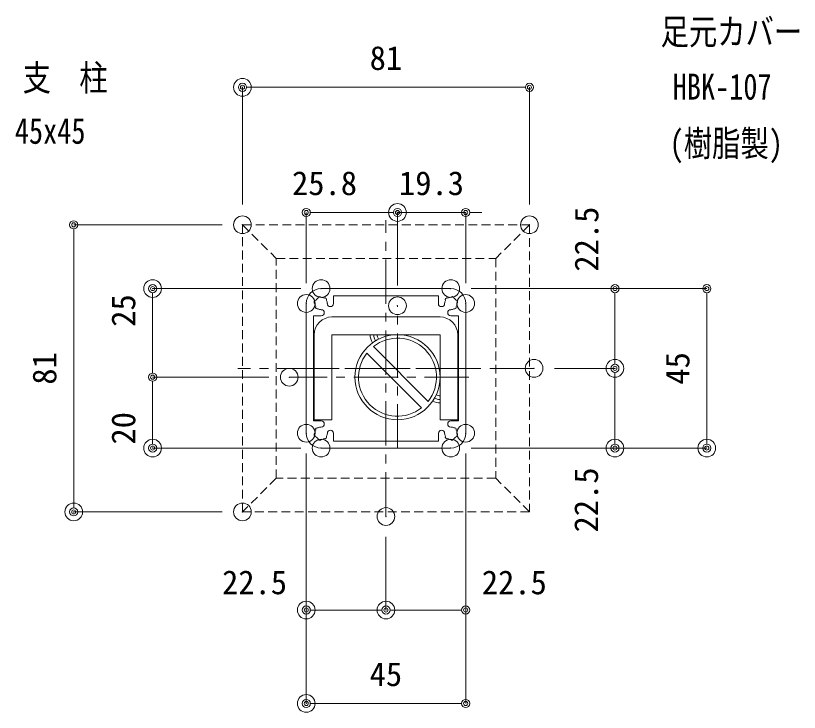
# Model space of a CAD drawing. Units: millimetres, scale not verified. Extents: x -3659 to 3659, y -1188 to 1188.
# Drawn here: x -2955.6 to -2513.2, y -736 to -342.9 of the extents above; entities that cross this region are included whole.
import ezdxf
from ezdxf.enums import TextEntityAlignment as Align

# ---------------------------------------------------------------- set-up
doc = ezdxf.new("R2010")
doc.units = ezdxf.units.MM
doc.header["$LTSCALE"] = 20
doc.header["$PDMODE"] = 32
doc.header["$PDSIZE"] = 10
doc.linetypes.add('USER1', pattern=[2, 1.25, -0.25, 0.25, -0.25])
doc.linetypes.add('USER3', pattern=[0.375, 0.25, -0.125])
for name, color, linetype, lineweight in [('0-0_0', 7, 'Continuous', 18), ('0-1_DEFPOINTS', 7, 'Continuous', 18), ('0-3_アンカー', 4, 'Continuous', 18), ('0-8_3中心線', 2, 'USER1', 18), ('0-9_41ｱﾙﾐ', 6, 'Continuous', 18), ('0-A_1手摺寸法', 7, 'Continuous', 18), ('0-B_42ｱﾙﾐ部品', 6, 'Continuous', 18), ('0-F_2隠れ', 6, 'USER3', 18)]:
    doc.layers.add(name, color=color, linetype=linetype, lineweight=lineweight)
doc.styles.add('ＭＳ ゴシック', font='')
doc.styles.get('ＭＳ ゴシック').set_extended_font_data('MS Gothic')

# ---------------------------------------------------------------- blocks, each defined once
blk = doc.blocks.new('_ORIGIN2')
at = {"layer": '0-0_0'}
blk.add_line((-0.5, 0), (-1, 0), dxfattribs=at)
for radius in [0.5, 0.25]:
    blk.add_circle((0, 0), radius, dxfattribs=at)
blk = doc.blocks.new('D149')
at = {"layer": '0-1_DEFPOINTS'}
for p in [(-591.28, -72.92), (-544.26, -117.92), (-498.63, -117.92)]:
    blk.add_point(p, dxfattribs=at)
at = {"layer": '0-A_1手摺寸法'}
for p, q in [((-579.78, -72.92), (-498.63, -72.92)), ((-498.63, -77.52), (-498.63, -113.32)), ((-532.76, -117.92), (-498.63, -117.92))]:
    blk.add_line(p, q, dxfattribs=at)
at = {"layer": '0-A_1手摺寸法', "xscale": 4.6, "yscale": 4.6}
for p, rotation in [((-498.63, -72.92), 90), ((-498.63, -117.92), 270)]:
    blk.add_blockref('_ORIGIN2', p, dxfattribs=dict(at, rotation=rotation))
at = {"layer": '0-A_1手摺寸法', "style": 'ＭＳ ゴシック'}
blk.add_text('22.5', height=13.49, rotation=90, dxfattribs=at).set_placement((-503.9, -63.37), align=Align.BOTTOM_LEFT)
blk = doc.blocks.new('D150')
at = {"layer": '0-1_DEFPOINTS'}
for p in [(-708.88, -36.92), (-804.14, -198.92), (-708.88, -198.92)]:
    blk.add_point(p, dxfattribs=at)
at = {"layer": '0-A_1手摺寸法'}
for p, q in [((-720.38, -36.92), (-804.14, -36.92)), ((-804.14, -41.52), (-804.14, -194.32)), ((-720.38, -198.92), (-804.14, -198.92))]:
    blk.add_line(p, q, dxfattribs=at)
at = {"layer": '0-A_1手摺寸法', "xscale": 4.6, "yscale": 4.6}
for p, rotation in [((-804.14, -36.92), 90), ((-804.14, -198.92), 270)]:
    blk.add_blockref('_ORIGIN2', p, dxfattribs=dict(at, rotation=rotation))
at = {"layer": '0-A_1手摺寸法', "style": 'ＭＳ ゴシック'}
blk.add_text('81', height=13.49, rotation=90, dxfattribs=at).set_placement((-809.89, -127.12), align=Align.BOTTOM_LEFT)
blk = doc.blocks.new('D151')
at = {"layer": '0-1_DEFPOINTS'}
for p in [(-672.88, -154.52), (-582.88, -154.52), (-672.88, -307.01)]:
    blk.add_point(p, dxfattribs=at)
at = {"layer": '0-A_1手摺寸法'}
for p, q in [((-672.88, -166.02), (-672.88, -307.01)), ((-582.88, -166.02), (-582.88, -307.01)), ((-587.48, -307.01), (-668.28, -307.01))]:
    blk.add_line(p, q, dxfattribs=at)
at = {"layer": '0-A_1手摺寸法', "xscale": 4.6, "yscale": 4.6, "rotation": 180}
blk.add_blockref('_ORIGIN2', (-672.88, -307.01), dxfattribs=at)
at = {"layer": '0-A_1手摺寸法', "xscale": 4.6, "yscale": 4.6}
blk.add_blockref('_ORIGIN2', (-582.88, -307.01), dxfattribs=at)
at = {"layer": '0-A_1手摺寸法', "style": 'ＭＳ ゴシック'}
blk.add_text('45', height=13.49, dxfattribs=at).set_placement((-637.08, -301.26), align=Align.BOTTOM_LEFT)
blk = doc.blocks.new('D152')
at = {"layer": '0-1_DEFPOINTS'}
for p in [(-672.88, -154.52), (-627.88, -201.53), (-672.88, -254.29)]:
    blk.add_point(p, dxfattribs=at)
at = {"layer": '0-A_1手摺寸法'}
for p, q in [((-672.88, -166.02), (-672.88, -254.29)), ((-627.88, -213.03), (-627.88, -254.29)), ((-632.48, -254.29), (-668.28, -254.29))]:
    blk.add_line(p, q, dxfattribs=at)
at = {"layer": '0-A_1手摺寸法', "xscale": 4.6, "yscale": 4.6, "rotation": 180}
blk.add_blockref('_ORIGIN2', (-672.88, -254.29), dxfattribs=at)
at = {"layer": '0-A_1手摺寸法', "xscale": 4.6, "yscale": 4.6}
blk.add_blockref('_ORIGIN2', (-627.88, -254.29), dxfattribs=at)
at = {"layer": '0-A_1手摺寸法', "style": 'ＭＳ ゴシック'}
blk.add_text('22.5', height=13.49, dxfattribs=at).set_placement((-720.41, -249.44), align=Align.BOTTOM_LEFT)
blk = doc.blocks.new('D153')
at = {"layer": '0-1_DEFPOINTS'}
for p in [(-582.88, -154.52), (-627.88, -201.53), (-627.88, -254.29)]:
    blk.add_point(p, dxfattribs=at)
at = {"layer": '0-A_1手摺寸法'}
for p, q in [((-582.88, -166.02), (-582.88, -254.29)), ((-627.88, -213.03), (-627.88, -254.29)), ((-587.48, -254.29), (-623.28, -254.29))]:
    blk.add_line(p, q, dxfattribs=at)
at = {"layer": '0-A_1手摺寸法', "xscale": 4.6, "yscale": 4.6, "rotation": 180}
blk.add_blockref('_ORIGIN2', (-627.88, -254.29), dxfattribs=at)
at = {"layer": '0-A_1手摺寸法', "xscale": 4.6, "yscale": 4.6}
blk.add_blockref('_ORIGIN2', (-582.88, -254.29), dxfattribs=at)
at = {"layer": '0-A_1手摺寸法', "style": 'ＭＳ ゴシック'}
blk.add_text('22.5', height=13.49, dxfattribs=at).set_placement((-573.77, -249.47), align=Align.BOTTOM_LEFT)
blk = doc.blocks.new('D154')
at = {"layer": '0-1_DEFPOINTS'}
for p in [(-544.26, -117.92), (-591.28, -162.92), (-498.63, -162.92)]:
    blk.add_point(p, dxfattribs=at)
at = {"layer": '0-A_1手摺寸法'}
for p, q in [((-532.76, -117.92), (-498.63, -117.92)), ((-498.63, -122.52), (-498.63, -158.32)), ((-579.78, -162.92), (-498.63, -162.92))]:
    blk.add_line(p, q, dxfattribs=at)
at = {"layer": '0-A_1手摺寸法', "xscale": 4.6, "yscale": 4.6}
for p, rotation in [((-498.63, -117.92), 90), ((-498.63, -162.92), 270)]:
    blk.add_blockref('_ORIGIN2', p, dxfattribs=dict(at, rotation=rotation))
at = {"layer": '0-A_1手摺寸法', "style": 'ＭＳ ゴシック'}
blk.add_text('22.5', height=13.49, rotation=90, dxfattribs=at).set_placement((-504.09, -210.53), align=Align.BOTTOM_LEFT)
blk = doc.blocks.new('D155')
at = {"layer": '0-1_DEFPOINTS'}
for p in [(-591.28, -72.92), (-591.28, -162.92), (-446.76, -162.92)]:
    blk.add_point(p, dxfattribs=at)
at = {"layer": '0-A_1手摺寸法'}
for p, q in [((-579.78, -72.92), (-446.76, -72.92)), ((-446.76, -77.52), (-446.76, -158.32)), ((-579.78, -162.92), (-446.76, -162.92))]:
    blk.add_line(p, q, dxfattribs=at)
at = {"layer": '0-A_1手摺寸法', "xscale": 4.6, "yscale": 4.6}
for p, rotation in [((-446.76, -72.92), 90), ((-446.76, -162.92), 270)]:
    blk.add_blockref('_ORIGIN2', p, dxfattribs=dict(at, rotation=rotation))
at = {"layer": '0-A_1手摺寸法', "style": 'ＭＳ ゴシック'}
blk.add_text('45', height=13.49, rotation=90, dxfattribs=at).set_placement((-452.51, -127.12), align=Align.BOTTOM_LEFT)
blk = doc.blocks.new('D156')
at = {"layer": '0-1_DEFPOINTS'}
for p in [(-708.88, 40.65), (-708.88, -36.92), (-546.88, -36.92)]:
    blk.add_point(p, dxfattribs=at)
at = {"layer": '0-A_1手摺寸法'}
for p, q in [((-708.88, -25.42), (-708.88, 40.65)), ((-551.48, 40.65), (-704.28, 40.65)), ((-546.88, -25.42), (-546.88, 40.65))]:
    blk.add_line(p, q, dxfattribs=at)
at = {"layer": '0-A_1手摺寸法', "xscale": 4.6, "yscale": 4.6, "rotation": 180}
blk.add_blockref('_ORIGIN2', (-708.88, 40.65), dxfattribs=at)
at = {"layer": '0-A_1手摺寸法', "xscale": 4.6, "yscale": 4.6}
blk.add_blockref('_ORIGIN2', (-546.88, 40.65), dxfattribs=at)
at = {"layer": '0-A_1手摺寸法', "style": 'ＭＳ ゴシック'}
blk.add_text('81', height=13.49, dxfattribs=at).set_placement((-637.08, 46.4), align=Align.BOTTOM_LEFT)
blk = doc.blocks.new('HK-013')
at = {"layer": '0-B_42ｱﾙﾐ部品'}
for p, q in [((18.3, 22.5), (-18.3, 22.5)), ((14.8, 20.5), (-14.8, 20.5)), ((-14.8, 20.5), (-14.8, 18.3)), ((14.8, 20.5), (14.8, 18.3)), ((-22.5, 18.3), (-22.5, -18.3)), ((-22.5, 18.3), (-22.5, 18.3)), ((22.5, 18.3), (22.5, -18.3)), ((-20.5, 14.8), (-20.5, -14.8)), ((-18.3, 14.8), (-20.5, 14.8)), ((18.3, 14.8), (20.5, 14.8)), ((20.5, 14.8), (20.5, -14.8)), ((-18.3, -14.8), (-20.5, -14.8)), ((18.3, -14.8), (20.5, -14.8)), ((-22.5, -18.3), (-22.5, -18.3)), ((-14.8, -20.5), (-14.8, -18.3)), ((14.8, -20.5), (14.8, -18.3)), ((14.8, -20.5), (-14.8, -20.5)), ((18.3, -22.5), (-18.3, -22.5))]:
    blk.add_line(p, q, dxfattribs=at)
for centre, radius, start, end in [((-18.3, 18.3), 4.2, 90, 180), ((18.3, 18.3), 4.2, 0, 90), ((-18.69, 19.75), 0.5, 105, 172.9757), ((-18.69, 19.75), 0.5, 37.0243, 105), ((-18.3, 18.3), 1.75, 75, 89.6411), ((-18.3, 18.3), 1.75, 60.3589, 75), ((18.3, 18.3), 1.75, 105, 119.6411), ((18.3, 18.3), 1.75, 90.3589, 105), ((18.69, 19.75), 0.5, 75, 142.9757), ((18.69, 19.75), 0.5, 7.0243, 75), ((-19.75, 18.69), 0.5, 165, 232.9757), ((-19.75, 18.69), 0.5, 97.0243, 165), ((-18.3, 18.3), 1.75, 180.3589, 195), ((-18.3, 18.3), 1.75, 195, 209.6411), ((-18.3, 18.3), 1.75, 135, 149.6411), ((-18.3, 18.3), 1.75, 120.3589, 135), ((-17.24, 19.36), 0.5, 45, 112.9757), ((-17.24, 19.36), 0.5, 337.0243, 45), ((-18.3, 18.3), 1.75, 15, 29.6411), ((-18.3, 18.3), 1.75, 0.3589, 15), ((-15.67, 18.3), 0.875, 180, 0), ((15.68, 18.3), 0.875, 180, 360), ((18.3, 18.3), 1.75, 165, 179.6411), ((18.3, 18.3), 1.75, 150.3589, 165), ((17.24, 19.36), 0.5, 135, 202.9757), ((17.24, 19.36), 0.5, 67.0243, 135), ((18.3, 18.3), 1.75, 45, 59.6411), ((18.3, 18.3), 1.75, 30.3589, 45), ((19.75, 18.69), 0.5, 15, 82.9757), ((18.3, 18.3), 1.75, 330.3589, 345), ((18.3, 18.3), 1.75, 345, 359.6411), ((19.75, 18.69), 0.5, 307.0243, 15), ((-19.36, 17.24), 0.5, 157.0243, 225), ((-19.36, 17.24), 0.5, 225, 292.9757), ((-18.3, 18.3), 1.75, 240.3589, 255), ((-18.3, 18.3), 1.75, 255, 270), ((-18.3, 15.68), 0.875, 270, 90), ((18.3, 15.68), 0.875, 90, 270), ((18.3, 18.3), 1.75, 270, 285), ((18.3, 18.3), 1.75, 285, 299.6411), ((19.36, 17.24), 0.5, 247.0243, 315), ((19.36, 17.24), 0.5, 315, 22.9757), ((-18.3, -15.68), 0.875, 270, 90), ((18.3, -15.68), 0.875, 90, 270), ((-18.3, -18.3), 1.75, 150.3589, 165), ((-19.36, -17.24), 0.5, 135, 202.9757), ((-19.36, -17.24), 0.5, 67.0243, 135), ((-18.3, -18.3), 1.75, 105, 119.6411), ((-18.3, -18.3), 1.75, 90, 105), ((-15.68, -18.3), 0.875, 360, 180), ((15.67, -18.3), 0.875, 0, 180), ((18.3, -18.3), 1.75, 75, 90), ((18.3, -18.3), 1.75, 60.3589, 75), ((19.36, -17.24), 0.5, 45, 112.9757), ((19.36, -17.24), 0.5, 337.0243, 45), ((18.3, -18.3), 1.75, 15, 29.6411), ((-18.3, -18.3), 4.2, 180, 270), ((-19.75, -18.69), 0.5, 127.0243, 195), ((-19.75, -18.69), 0.5, 195, 262.9757), ((-18.3, -18.3), 1.75, 165, 179.6411), ((-18.3, -18.3), 1.75, 210.3589, 225), ((-18.3, -18.3), 1.75, 225, 239.6411), ((-18.69, -19.75), 0.5, 187.0243, 255), ((-18.3, -18.3), 1.75, 285, 299.6411), ((-17.24, -19.36), 0.5, 247.0243, 315), ((-17.24, -19.36), 0.5, 315, 22.9757), ((-18.3, -18.3), 1.75, 330.3589, 345), ((-18.3, -18.3), 1.75, 345, 359.6411), ((18.3, -18.3), 1.75, 180.3589, 195), ((18.3, -18.3), 1.75, 195, 209.6411), ((17.24, -19.36), 0.5, 157.0243, 225), ((17.24, -19.36), 0.5, 225, 292.9757), ((18.3, -18.3), 1.75, 240.3589, 255), ((18.3, -18.3), 4.2, 270, 360), ((18.69, -19.75), 0.5, 285, 352.9757), ((18.3, -18.3), 1.75, 300.3589, 315), ((18.3, -18.3), 1.75, 315, 329.6411), ((19.75, -18.69), 0.5, 277.0243, 345), ((18.3, -18.3), 1.75, 0.3589, 15), ((19.75, -18.69), 0.5, 345, 52.9757), ((-18.69, -19.75), 0.5, 255, 322.9757), ((-18.3, -18.3), 1.75, 270.3589, 285), ((18.3, -18.3), 1.75, 255, 269.6411), ((18.69, -19.75), 0.5, 217.0243, 285)]:
    blk.add_arc(centre, radius, start, end, dxfattribs=at)
blk = doc.blocks.new('D163')
at = {"layer": '0-1_DEFPOINTS'}
for p in [(-621.38, -29.97), (-621.38, -82.61), (-582.88, -81.32)]:
    blk.add_point(p, dxfattribs=at)
at = {"layer": '0-A_1手摺寸法'}
for p, q in [((-625.98, -29.97), (-630.58, -29.97)), ((-621.38, -71.11), (-621.38, -29.97)), ((-582.88, -29.97), (-621.38, -29.97)), ((-582.88, -69.82), (-582.88, -29.97)), ((-578.28, -29.97), (-573.68, -29.97))]:
    blk.add_line(p, q, dxfattribs=at)
at = {"layer": '0-A_1手摺寸法', "xscale": 4.6, "yscale": 4.6}
blk.add_blockref('_ORIGIN2', (-621.38, -29.97), dxfattribs=at)
at = {"layer": '0-A_1手摺寸法', "xscale": 4.6, "yscale": 4.6, "rotation": 180}
blk.add_blockref('_ORIGIN2', (-582.88, -29.97), dxfattribs=at)
at = {"layer": '0-A_1手摺寸法', "style": 'ＭＳ ゴシック'}
blk.add_text('19.3', height=13.49, dxfattribs=at).set_placement((-620.53, -24.22), align=Align.BOTTOM_LEFT)
blk = doc.blocks.new('D164')
at = {"layer": '0-1_DEFPOINTS'}
for p in [(-621.38, -29.97), (-672.88, -81.32), (-621.38, -82.61)]:
    blk.add_point(p, dxfattribs=at)
at = {"layer": '0-A_1手摺寸法'}
for p, q in [((-672.88, -69.82), (-672.88, -29.97)), ((-668.28, -29.97), (-625.98, -29.97)), ((-621.38, -71.11), (-621.38, -29.97))]:
    blk.add_line(p, q, dxfattribs=at)
at = {"layer": '0-A_1手摺寸法', "xscale": 4.6, "yscale": 4.6, "rotation": 180}
blk.add_blockref('_ORIGIN2', (-672.88, -29.97), dxfattribs=at)
at = {"layer": '0-A_1手摺寸法', "xscale": 4.6, "yscale": 4.6}
blk.add_blockref('_ORIGIN2', (-621.38, -29.97), dxfattribs=at)
at = {"layer": '0-A_1手摺寸法', "style": 'ＭＳ ゴシック'}
blk.add_text('25.8', height=13.49, dxfattribs=at).set_placement((-680.91, -24.22), align=Align.BOTTOM_LEFT)
blk = doc.blocks.new('D165')
at = {"layer": '0-1_DEFPOINTS'}
for p in [(-759.59, -72.92), (-664.48, -72.92), (-682.45, -122.92)]:
    blk.add_point(p, dxfattribs=at)
at = {"layer": '0-A_1手摺寸法'}
for p, q in [((-675.98, -72.92), (-759.59, -72.92)), ((-759.59, -118.32), (-759.59, -77.52)), ((-693.95, -122.92), (-759.59, -122.92))]:
    blk.add_line(p, q, dxfattribs=at)
at = {"layer": '0-A_1手摺寸法', "xscale": 4.6, "yscale": 4.6}
for p, rotation in [((-759.59, -72.92), 90), ((-759.59, -122.92), 270)]:
    blk.add_blockref('_ORIGIN2', p, dxfattribs=dict(at, rotation=rotation))
at = {"layer": '0-A_1手摺寸法', "style": 'ＭＳ ゴシック'}
blk.add_text('25', height=13.49, rotation=90, dxfattribs=at).set_placement((-765.34, -94.47), align=Align.BOTTOM_LEFT)
blk = doc.blocks.new('D166')
at = {"layer": '0-1_DEFPOINTS'}
for p in [(-682.45, -122.92), (-759.59, -162.92), (-664.48, -162.92)]:
    blk.add_point(p, dxfattribs=at)
at = {"layer": '0-A_1手摺寸法'}
for p, q in [((-693.95, -122.92), (-759.59, -122.92)), ((-759.59, -127.52), (-759.59, -158.32)), ((-675.98, -162.92), (-759.59, -162.92))]:
    blk.add_line(p, q, dxfattribs=at)
at = {"layer": '0-A_1手摺寸法', "xscale": 4.6, "yscale": 4.6}
for p, rotation in [((-759.59, -122.92), 90), ((-759.59, -162.92), 270)]:
    blk.add_blockref('_ORIGIN2', p, dxfattribs=dict(at, rotation=rotation))
at = {"layer": '0-A_1手摺寸法', "style": 'ＭＳ ゴシック'}
blk.add_text('20', height=13.49, rotation=90, dxfattribs=at).set_placement((-765.34, -160.93), align=Align.BOTTOM_LEFT)

msp = doc.modelspace()

# ---------------------------------------------------------------- linework, layer by layer
at = {"layer": '0-3_アンカー'}
for p, q in [((-2777.02, -512.86), (-2716.02, -512.86)), ((-2787.02, -570.86), (-2787.02, -522.86)), ((-2777.02, -570.86), (-2777.02, -522.86)), ((-2777.02, -522.86), (-2716.02, -522.86)), ((-2754.02, -522.86), (-2716.02, -522.86)), ((-2716.02, -522.86), (-2716.02, -570.86)), ((-2706.02, -522.86), (-2706.02, -570.86)), ((-2787.02, -570.86), (-2777.02, -570.86)), ((-2716.02, -570.86), (-2706.02, -570.86))]:
    msp.add_line(p, q, dxfattribs=at)
for centre, start, end in [((-2777.02, -522.86), 90, 180), ((-2716.02, -522.86), 0, 90)]:
    msp.add_arc(centre, 10, start, end, dxfattribs=at)
at = {"layer": '0-8_3中心線'}
for p, q in [((-2746.52, -625.47), (-2746.52, -458.24)), ((-2740.02, -587.16), (-2740.02, -506.55)), ((-2662.91, -541.86), (-2830.14, -541.86)), ((-2694.72, -541.86), (-2796.1, -541.86)), ((-2699.72, -546.86), (-2801.1, -546.86))]:
    msp.add_line(p, q, dxfattribs=at)
at = {"layer": '0-9_41ｱﾙﾐ'}
for p, q in [((-2722.74, -560.48), (-2753.64, -529.58)), ((-2726.41, -564.14), (-2757.31, -533.24))]:
    msp.add_line(p, q, dxfattribs=at)
msp.add_circle((-2740.02, -546.86), 24, dxfattribs=at)
for start, end in [(321.7563, 128.2437), (141.7563, 308.2437)]:
    msp.add_arc((-2740.02, -546.86), 22, start, end, dxfattribs=at)
at = {"layer": '0-A_1手摺寸法', "color": 3}
for centre, radius, start, end in [((-2747.13, -522.86), 8.33, 180, 213.214), ((-2747.13, -522.86), 6.33, 180, 213.117), ((-2747.13, -522.86), 4.33, 180, 215.1501), ((-2716.02, -553.07), 4.33, 239.9842, 270), ((-2716.02, -553.07), 8.33, 240.3279, 270), ((-2716.02, -553.07), 6.33, 240.9664, 270)]:
    msp.add_arc(centre, radius, start, end, dxfattribs=at)
at = {"layer": '0-F_2隠れ'}
for p, q in [((-2827.52, -460.86), (-2808.52, -479.86)), ((-2827.52, -622.86), (-2827.52, -460.86)), ((-2827.52, -460.86), (-2665.52, -460.86)), ((-2665.52, -460.86), (-2684.52, -479.86)), ((-2665.52, -460.86), (-2665.52, -622.86)), ((-2808.52, -479.86), (-2684.52, -479.86)), ((-2808.52, -603.86), (-2808.52, -479.86)), ((-2684.52, -479.86), (-2684.52, -603.86)), ((-2808.52, -603.86), (-2827.52, -622.86)), ((-2684.52, -603.86), (-2808.52, -603.86)), ((-2665.52, -622.86), (-2684.52, -603.86)), ((-2665.52, -622.86), (-2827.52, -622.86))]:
    msp.add_line(p, q, dxfattribs=at)

# ---------------------------------------------------------------- block references
at = {"layer": '0-9_41ｱﾙﾐ', "xscale": -2, "yscale": 2}
msp.add_blockref('HK-013', (-2746.52, -541.86), dxfattribs=at)
at = {"layer": '0-A_1手摺寸法'}
for name in ['D156', 'D164', 'D163', 'D149', 'D150', 'D165', 'D155', 'D154', 'D166', 'D152', 'D151', 'D153']:
    msp.add_blockref(name, (-2118.65, -423.94), dxfattribs=at)

# ---------------------------------------------------------------- texts
at = {"layer": '0-0_0', "style": 'ＭＳ ゴシック', "width": 0.8}
for s, p in [('足元カバー', (-2591.52, -363.64)), ('支\u3000柱', (-2951.61, -389.62)), ('HBK-107', (-2584.68, -394.62)), ('45x45', (-2956.04, -419.55)), ('(樹脂製)', (-2586.41, -426.63))]:
    msp.add_text(s, height=14.66, dxfattribs=at).set_placement(p, align=Align.BOTTOM_LEFT)

doc.saveas('drawing.dxf')
